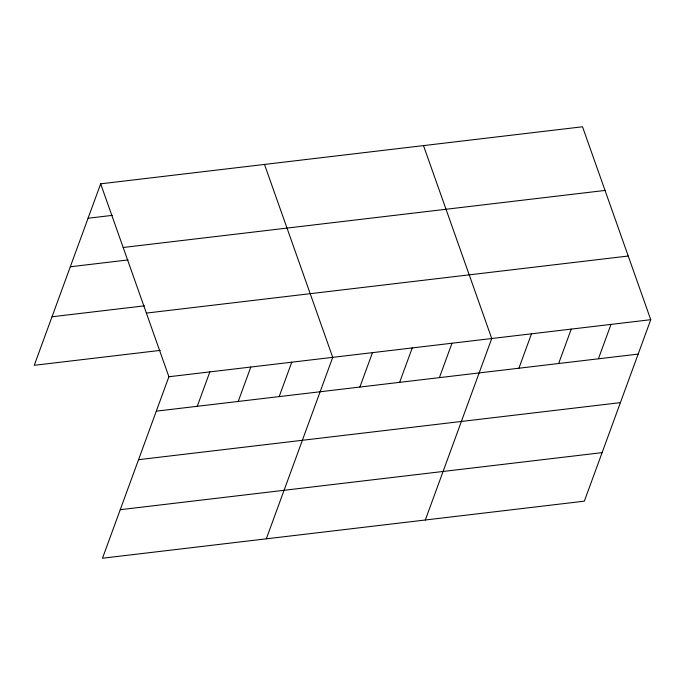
<?xml version="1.0" encoding="UTF-8"?>
<svg xmlns="http://www.w3.org/2000/svg" width="685" height="685" viewBox="0 0 685 685"><rect width="100%" height="100%" fill="white"/><g stroke="black" fill="none" stroke-linecap="round" stroke-linejoin="round"><path stroke-width="1.03" d="M100.661 183.828L168.895 376.741L102.485 558.224L584.339 501.172L650.75 319.69L582.515 126.776L100.661 183.828L34.25 365.31L160.273 350.386M197.263 406.308L209.85 371.895M238.217 401.453L250.813 367.049M279.172 396.606L291.767 362.194M266.311 538.821L332.722 357.347L264.496 164.434M359.882 387.051L372.477 352.638M399.638 382.341L412.233 347.929M439.393 377.632L451.98 343.228M425.325 520.001L491.736 338.518L423.501 145.605M518.896 368.222L531.491 333.809M558.652 363.512L571.247 329.108M598.407 358.812L610.994 324.399M88.065 218.241L112.22 215.381M123.18 247.49L605.035 190.439M70.307 266.773L128.069 259.932M52.009 316.778L144.432 305.835M146.376 313.088L628.231 256.027M168.895 376.741L650.75 319.69M156.3 411.154L638.155 354.102M138.541 459.686L620.396 402.634M120.243 509.691L602.098 452.639"/></g></svg>
